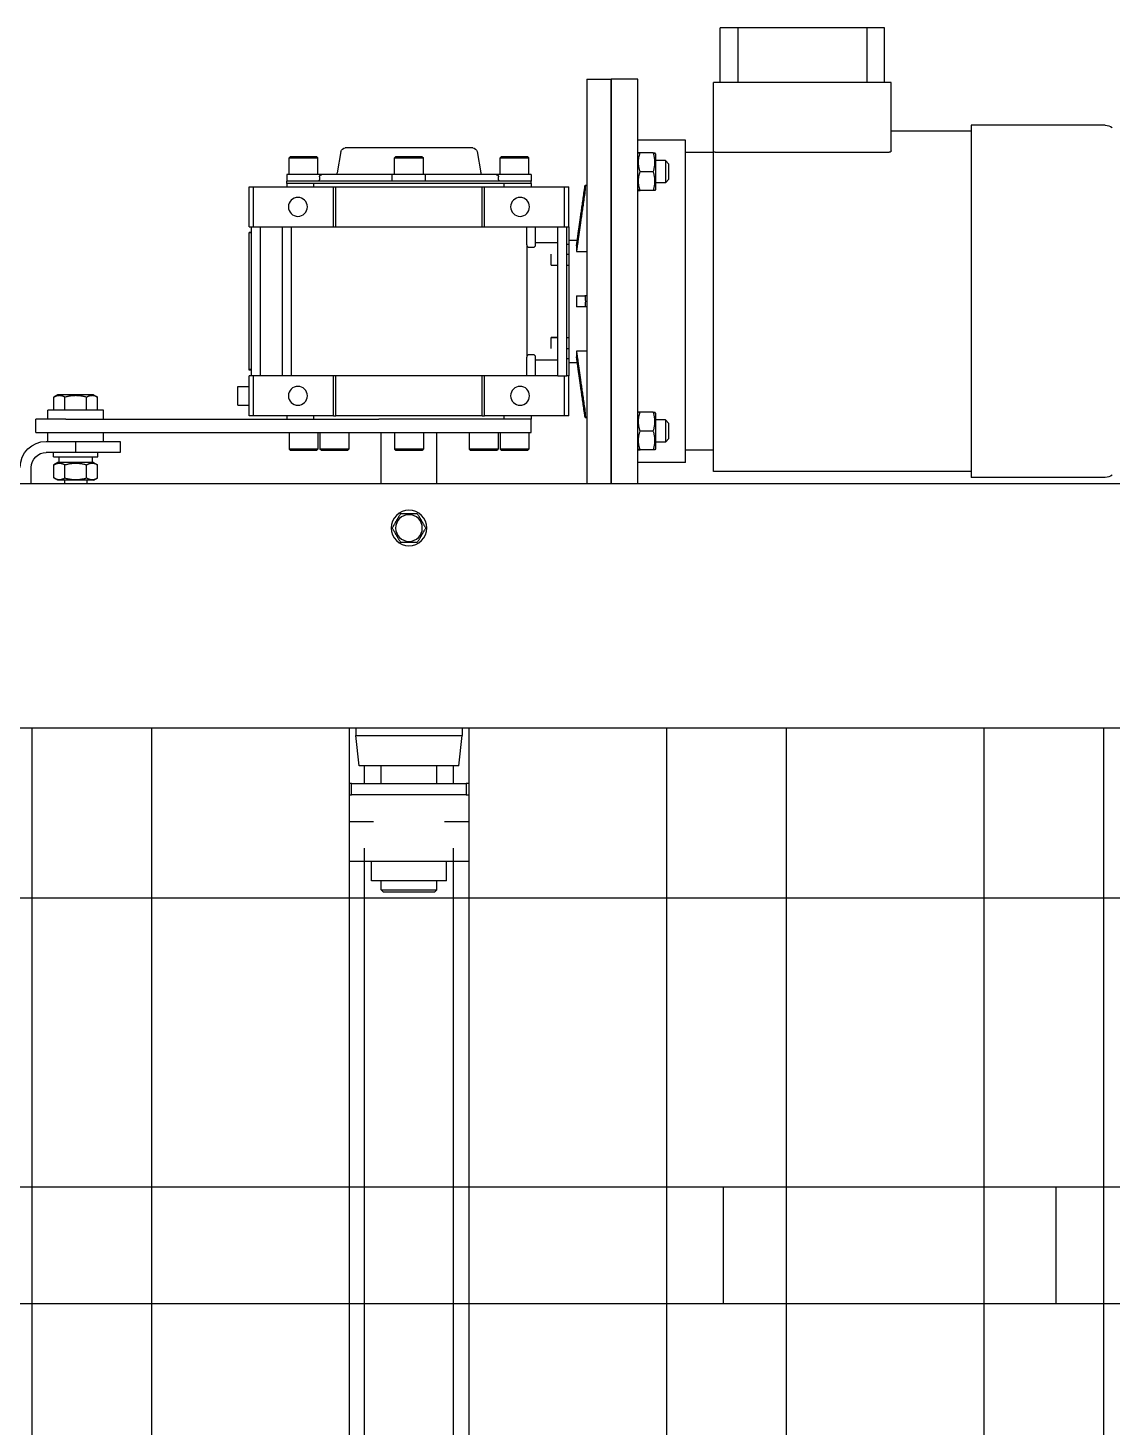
# Model space of a CAD drawing. Header units: millimetres. Extents: x -383313 to -161684, y -117025 to 99224.
# Drawn here: x -339017 to -338529, y -7794 to -7164 of the extents above; entities that cross this region are included whole.
import ezdxf

# ---------------------------------------------------------------- set-up
doc = ezdxf.new("R2010")
doc.units = ezdxf.units.MM
doc.header["$MEASUREMENT"] = 0
doc.linetypes.add('DASHED', pattern=[0.75, 0.5, -0.25])

# ---------------------------------------------------------------- blocks, each defined once
blk = doc.blocks.new('паллета1')
at = {"color": 44}
for p, q in [((130, -600), (130, 600)), ((182.5, 600), (182.5, -600)), ((0, 580), (0, -580)), ((182.5, 75), (130, 75)), ((130, -75), (182.5, -75))]:
    blk.add_line(p, q, dxfattribs=at)
blk = doc.blocks.new('A$Cdbab0bab')
at = {"color": 3}
for p, q in [((980, 470), (980, -416)), ((1020, 470), (1020, -416)), ((830.19, -470), (830.19, 457)), ((884.06, -470), (884.06, 457)), ((973.06, -470), (973.06, 457)), ((1026.94, -470), (1026.94, 457)), ((1115.94, -470), (1115.94, 457)), ((1169.81, -470), (1169.81, 457)), ((1258.81, -470), (1258.81, 457)), ((1312.69, -470), (1312.69, 457)), ((988.5, -396.2), (987.5, -397.2)), ((1011.5, -396.2), (988.5, -396.2)), ((1011.5, -396.2), (1012.5, -397.2)), ((1016.85, -401.2), (983.15, -401.2)), ((983.15, -401.2), (983.15, -410)), ((987.5, -397.2), (1012.5, -397.2)), ((987.5, -397.2), (987.5, -401.2)), ((1012.5, -397.2), (1012.5, -401.2)), ((1016.85, -401.2), (1016.85, -410)), ((1026.94, -410), (973.06, -410)), ((973.06, -428), (984.09, -428)), ((1015.91, -428), (1026.94, -428)), ((973.06, -440), (974.19, -440)), ((974.19, -440), (974.19, -445)), ((1025.81, -440), (974.19, -440)), ((1025.81, -445), (1025.81, -440)), ((1025.81, -440), (1026.94, -440)), ((974.19, -445), (973.06, -445)), ((974.19, -445), (1025.81, -445)), ((980, -445), (980, -453)), ((987.5, -445), (987.5, -453)), ((1012.5, -445), (1012.5, -453)), ((1020, -445), (1020, -453)), ((1026.94, -445), (1025.81, -445)), ((977.6, -453), (976, -466.6)), ((1022.4, -453), (977.6, -453)), ((1022.4, -453), (1024, -466.6)), ((2000, -470), (0, -470)), ((976, -466.6), (1024, -466.6)), ((976, -470), (976, -466.6)), ((1024, -470), (1024, -466.6)), ((543, -580), (1463, -580)), ((830, -580), (830, -587.3)), ((842, -581.5), (840.19, -582.55)), ((840.19, -582.55), (840.19, -588.45)), ((858, -581.5), (842, -581.5)), ((845, -581.5), (845, -580)), ((845.09, -582.55), (845.09, -588.45)), ((854.91, -582.55), (854.91, -588.45)), ((855, -581.5), (855, -580)), ((858, -581.5), (859.81, -582.55)), ((859.81, -582.55), (859.81, -588.45)), ((987.5, -580), (987.5, -603)), ((1012.5, -580), (1012.5, -603)), ((1080, -762), (1080, -580)), ((1091, -762), (1091, -580)), ((1091, -580), (1091, -762)), ((1103, -580), (1103, -762)), ((1253, -741.25), (1253, -582.75)), ((1313.38, -582.75), (1253, -582.75)), ((842, -589.5), (840.19, -588.45)), ((858, -589.5), (842, -589.5)), ((842.5, -589.5), (842.5, -592)), ((857.5, -589.5), (857.5, -592)), ((858, -589.5), (859.81, -588.45)), ((1124.5, -589.5), (1103, -589.5)), ((1124.5, -589.5), (1124.5, -734.5)), ((1137, -585.5), (1137, -729.76)), ((1253, -585.5), (1137, -585.5)), ((850, -594), (836.7, -594)), ((840, -592), (860, -592)), ((840, -592), (840, -594)), ((850, -594), (850, -599)), ((870, -594), (850, -594)), ((860, -592), (860, -594)), ((870, -599), (870, -594)), ((946.5, -595), (946, -595.5)), ((959, -595.5), (946, -595.5)), ((946, -603), (946, -595.5)), ((946.5, -595), (958.5, -595)), ((958.5, -595), (959, -595.5)), ((959, -603), (959, -595.5)), ((960.41, -595), (959.91, -595.5)), ((972.91, -595.5), (959.91, -595.5)), ((959.91, -603), (959.91, -595.5)), ((960.41, -595), (972.41, -595)), ((972.41, -595), (972.91, -595.5)), ((972.91, -603), (972.91, -595.5)), ((994, -595), (993.5, -595.5)), ((1006.5, -595.5), (993.5, -595.5)), ((993.5, -603), (993.5, -595.5)), ((994, -595), (1006, -595)), ((1006, -595), (1006.5, -595.5)), ((1006.5, -603), (1006.5, -595.5)), ((1027.59, -595), (1027.09, -595.5)), ((1040.09, -595.5), (1027.09, -595.5)), ((1027.09, -603), (1027.09, -595.5)), ((1027.59, -595), (1039.59, -595)), ((1039.59, -595), (1040.09, -595.5)), ((1040.09, -603), (1040.09, -595.5)), ((1041.5, -595), (1041, -595.5)), ((1054, -595.5), (1041, -595.5)), ((1041, -603), (1041, -595.5)), ((1041.5, -595), (1053.5, -595)), ((1053.5, -595), (1054, -595.5)), ((1054, -603), (1054, -595.5)), ((1103, -595.66), (1103.29, -595.16)), ((1109.95, -595.16), (1104.05, -595.16)), ((1111, -595.66), (1110.71, -595.16)), ((1111, -611.66), (1111, -595.66)), ((1137, -595), (1124.5, -595)), ((832, -603), (845.56, -603)), ((832, -603), (832, -609)), ((836.7, -599), (850, -599)), ((837.5, -599), (837.5, -603)), ((845.56, -603), (986.43, -603)), ((850, -599), (870, -599)), ((862.5, -599), (862.5, -603)), ((986.43, -603), (1055, -603)), ((1055, -603), (1055, -609)), ((1109.95, -603.66), (1104.05, -603.66)), ((1115.4, -598.66), (1111, -598.66)), ((1115.4, -600.13), (1115.4, -598.66)), ((1117, -600.26), (1115.4, -598.66)), ((1115.4, -608.66), (1115.4, -600.13)), ((1117, -600.26), (1117, -601.26)), ((1117, -601.26), (1117, -607.06)), ((845.56, -609), (832, -609)), ((837.5, -609), (837.5, -613)), ((845.56, -609), (986.43, -609)), ((862.5, -609), (862.5, -613)), ((930, -610.5), (928, -610.5)), ((928, -610.5), (928, -628.5)), ((966, -610.5), (930, -610.5)), ((930, -610.5), (930, -628.5)), ((945, -610.5), (945, -609)), ((957.24, -609), (957.24, -610.5)), ((966, -610.5), (967, -610.5)), ((966, -610.5), (966, -628.5)), ((1033, -610.5), (967, -610.5)), ((967, -610.5), (967, -628.5)), ((1055, -609), (986.43, -609)), ((1033, -610.5), (1034, -610.5)), ((1033, -610.5), (1033, -628.5)), ((1070, -610.5), (1034, -610.5)), ((1034, -610.5), (1034, -628.5)), ((1042.76, -610.5), (1042.76, -609)), ((1055, -610.5), (1055, -609)), ((1072, -610.5), (1070, -610.5)), ((1070, -610.5), (1070, -628.5)), ((1072, -610.5), (1072, -628.5)), ((1079.34, -609.7), (1080, -609.7)), ((1115.4, -608.66), (1111, -608.66)), ((1117, -607.06), (1115.4, -608.66)), ((862.5, -613), (837.5, -613)), ((840.19, -613), (840.19, -618.95)), ((845.09, -613), (845.09, -618.95)), ((854.91, -613), (854.91, -618.95)), ((859.81, -613), (859.81, -618.95)), ((923, -615.25), (923, -623.75)), ((923, -615.25), (928, -615.25)), ((1103, -611.66), (1103.29, -612.16)), ((1109.95, -612.16), (1104.05, -612.16)), ((1111, -611.66), (1110.71, -612.16)), ((842, -620), (840.19, -618.95)), ((858, -620), (842, -620)), ((858, -620), (859.81, -618.95)), ((923, -623.75), (928, -623.75)), ((929, -628.5), (928, -628.5)), ((929, -695.5), (929, -628.5)), ((929, -628.5), (929, -628.5)), ((930, -628.5), (929, -628.5)), ((966, -628.5), (930, -628.5)), ((933, -695.5), (933, -628.5)), ((943, -628.5), (943, -695.5)), ((947, -695.5), (947, -628.5)), ((967, -628.5), (966, -628.5)), ((1033, -628.5), (967, -628.5)), ((1034, -628.5), (1033, -628.5)), ((1067, -628.5), (1034, -628.5)), ((1053, -628.5), (1053, -636.94)), ((1057, -628.5), (1057, -636.94)), ((1067, -628.5), (1067, -695.5)), ((1067, -628.5), (1071, -628.5)), ((1071, -628.5), (1071, -695.5)), ((1072, -628.5), (1071, -628.5)), ((1072, -628.51), (1072, -628.5)), ((1072, -636.23), (1072, -628.51)), ((928, -630.99), (928, -631.31)), ((929, -630.99), (928, -630.99)), ((928, -631.31), (928, -644.11)), ((929, -631.31), (928, -631.31)), ((1057, -635.74), (1067, -635.74)), ((1072, -634.5), (1075.74, -634.5)), ((1053, -640.71), (1053, -636.94)), ((1053, -683.29), (1053, -640.71)), ((1056, -638), (1054, -638)), ((1064, -640.71), (1064, -645.79)), ((1071, -636.23), (1072, -636.23)), ((1071, -640.71), (1072, -640.71)), ((1072, -640.71), (1072, -636.23)), ((1072, -645.79), (1072, -640.71)), ((1075.38, -639.53), (1075.38, -637.03)), ((1080, -639.53), (1075.38, -639.53)), ((928, -644.11), (928, -646.75)), ((928, -646.75), (928, -677.25)), ((1064, -645.79), (1067, -645.79)), ((1067, -645.79), (1064, -645.79)), ((1071, -645.79), (1072, -645.79)), ((1072, -649.95), (1072, -645.79)), ((1072, -652.42), (1072, -649.95)), ((1072, -671.58), (1072, -652.42)), ((1075.38, -664.5), (1075.38, -659.5)), ((1080, -659.5), (1079.08, -659.5)), ((1080, -664.5), (1079.08, -664.5)), ((1072, -674.05), (1072, -671.58)), ((928, -677.25), (928, -679.89)), ((1064, -678.21), (1064, -683.29)), ((1064, -678.21), (1067, -678.21)), ((1064, -678.21), (1067, -678.21)), ((1071, -678.21), (1072, -678.21)), ((1072, -678.21), (1072, -674.05)), ((1072, -683.29), (1072, -678.21)), ((928, -679.89), (928, -692.83)), ((1053, -687.37), (1053, -683.29)), ((1071, -683.29), (1072, -683.29)), ((1072, -687.76), (1072, -683.29)), ((1075.38, -684.47), (1080, -684.47)), ((1075.38, -686.97), (1075.38, -684.47)), ((1053, -687.37), (1053, -695.5)), ((1054, -686.34), (1056, -686.34)), ((1057, -687.37), (1057, -695.5)), ((1057, -688.45), (1067, -688.45)), ((1071, -687.76), (1072, -687.76)), ((1072, -695.49), (1072, -687.76)), ((1072, -689.5), (1075.74, -689.5)), ((928, -692.83), (928, -692.99)), ((929, -692.83), (928, -692.83)), ((929, -692.99), (928, -692.99)), ((928, -695.5), (928, -713.5)), ((928, -695.5), (929, -695.5)), ((929, -695.5), (929, -695.5)), ((929, -695.5), (930, -695.5)), ((930, -695.5), (930, -713.5)), ((930, -695.5), (966, -695.5)), ((966, -695.5), (966, -713.5)), ((966, -695.5), (967, -695.5)), ((967, -695.5), (967, -713.5)), ((967, -695.5), (1033, -695.5)), ((1033, -695.5), (1033, -713.5)), ((1033, -695.5), (1034, -695.5)), ((1034, -695.5), (1034, -713.5)), ((1034, -695.5), (1067, -695.5)), ((1067, -695.5), (1071, -695.5)), ((1070, -695.5), (1070, -713.5)), ((1071, -695.49), (1072, -695.49)), ((1071, -695.5), (1072, -695.5)), ((1072, -695.5), (1072, -695.49)), ((1072, -695.5), (1072, -713.5)), ((928, -713.5), (930, -713.5)), ((930, -713.5), (966, -713.5)), ((945, -715), (945, -713.5)), ((1000, -715), (945, -715)), ((945, -715), (945, -716)), ((1000, -716), (945, -716)), ((945, -719), (945, -716)), ((957.24, -713.5), (957.24, -715)), ((959.69, -718), (959.69, -717)), ((966, -713.5), (967, -713.5)), ((967, -713.5), (1033, -713.5)), ((992.5, -716), (992.5, -719)), ((1055, -715), (1000, -715)), ((1055, -716), (1000, -716)), ((1007.5, -716), (1007.5, -719)), ((1033, -713.5), (1034, -713.5)), ((1034, -713.5), (1070, -713.5)), ((1040.31, -717), (1040.31, -718)), ((1042.76, -715), (1042.76, -713.5)), ((1055, -715), (1055, -713.5)), ((1055, -715), (1055, -716)), ((1055, -719), (1055, -716)), ((1070, -713.5), (1072, -713.5)), ((1079.34, -714.3), (1080, -714.3)), ((1103, -712.34), (1103.29, -711.84)), ((1109.95, -711.84), (1104.05, -711.84)), ((1111, -712.34), (1110.71, -711.84)), ((1111, -728.34), (1111, -712.34)), ((1115.4, -715.34), (1111, -715.34)), ((1115.4, -719.04), (1115.4, -715.34)), ((1117, -716.94), (1115.4, -715.34)), ((1117, -716.94), (1117, -719.46)), ((952.5, -719), (945, -719)), ((946, -719), (946, -726.5)), ((960.71, -719), (952.5, -719)), ((959, -719), (959, -726.5)), ((992.5, -719), (960.71, -719)), ((969.32, -729.35), (967.65, -719.83)), ((1007.5, -719), (992.5, -719)), ((993.5, -719), (993.5, -726.5)), ((1006.5, -719), (1006.5, -726.5)), ((1039.29, -719), (1007.5, -719)), ((1030.68, -729.35), (1032.35, -719.83)), ((1047.5, -719), (1039.29, -719)), ((1041, -719), (1041, -726.5)), ((1055, -719), (1047.5, -719)), ((1054, -719), (1054, -726.5)), ((1109.95, -720.34), (1104.05, -720.34)), ((1115.4, -725.34), (1115.4, -719.04)), ((1117, -723.74), (1115.4, -725.34)), ((1117, -719.46), (1117, -723.74)), ((946, -726.5), (959, -726.5)), ((946.5, -727), (946, -726.5)), ((958.5, -727), (946.5, -727)), ((958.5, -727), (959, -726.5)), ((993.5, -726.5), (1000, -726.5)), ((994, -727), (993.5, -726.5)), ((1000, -727), (994, -727)), ((1000, -726.5), (1006.5, -726.5)), ((1006, -727), (1000, -727)), ((1006, -727), (1006.5, -726.5)), ((1041, -726.5), (1054, -726.5)), ((1041.5, -727), (1041, -726.5)), ((1053.5, -727), (1041.5, -727)), ((1053.5, -727), (1054, -726.5)), ((1103, -728.34), (1103.29, -728.84)), ((1109.95, -728.84), (1104.05, -728.84)), ((1111, -728.34), (1110.71, -728.84)), ((1115.4, -725.34), (1111, -725.34)), ((1137, -729), (1124.5, -729)), ((1137, -729.76), (1137, -760.5)), ((1215.5, -728.96), (1138.5, -728.96)), ((1217, -729.76), (1217, -760.5)), ((1000, -731), (971.29, -731)), ((1028.71, -731), (1000, -731)), ((1124.5, -734.5), (1103, -734.5)), ((1253, -738.5), (1217, -738.5)), ((1313.38, -741.25), (1253, -741.25)), ((1138.5, -760.5), (1137, -760.5)), ((1215.5, -760.5), (1138.5, -760.5)), ((1140, -760.5), (1140, -785)), ((1147.96, -785), (1147.96, -760.5)), ((1206.04, -785), (1206.04, -760.5)), ((1214, -760.5), (1214, -785)), ((1217, -760.5), (1215.5, -760.5)), ((1080, -762), (1091, -762)), ((1103, -762), (1091, -762)), ((1141.6, -785), (1140, -785)), ((1147.96, -785), (1141.6, -785)), ((1149.46, -785), (1147.96, -785)), ((1204.54, -785), (1149.46, -785)), ((1206.04, -785), (1204.54, -785)), ((1212.4, -785), (1206.04, -785)), ((1214, -785), (1212.4, -785))]:
    blk.add_line(p, q, dxfattribs=at)
for centre, radius in [((1000, -560), 8), ((1000, -560), 6), ((950, -619.5), 4.25), ((1050, -619.5), 4.25), ((950, -704.5), 4.25), ((1050, -704.5), 4.25)]:
    blk.add_circle(centre, radius, dxfattribs=at)
for centre, radius, start, end in [((1313.38, -587.75), 5, 52, 90), ((836.7, -587.3), 11.7, 180, 270), ((836.7, -587.3), 6.7, 180, 270), ((966.66, -720), 1, 10, 90), ((1033.34, -720), 1, 90, 170), ((971.29, -729), 2, 190, 270), ((1028.71, -729), 2, 270, 350), ((1313.38, -736.25), 5, 270, 308)]:
    blk.add_arc(centre, radius, start, end, dxfattribs=at)
for points, weights in [([(996.25, -553.5), (994.37, -556.75), (992.49, -560)], [1.2245094272, 1.41394169484, 1.2245094272]), ([(1003.75, -553.5), (1000, -553.5), (996.25, -553.5)], [1.2245094272, 1.41394169484, 1.2245094272]), ([(1007.51, -560), (1005.63, -556.75), (1003.75, -553.5)], [1.2245094272, 1.41394169484, 1.2245094272]), ([(992.49, -560), (994.37, -563.25), (996.25, -566.5)], [1.2245094272, 1.41394169484, 1.2245094272]), ([(1003.75, -566.5), (1005.63, -563.25), (1007.51, -560)], [1.2245094272, 1.41394169484, 1.2245094272]), ([(996.25, -566.5), (1000, -566.5), (1003.75, -566.5)], [1.2245094272, 1.41394169484, 1.2245094272]), ([(840.19, -582.55), (842.64, -581.13), (845.09, -582.55)], [1.22364575665, 1.41294441399, 1.22364575665]), ([(845.09, -582.55), (850, -581.13), (854.91, -582.55)], [1.22364575665, 1.41294441399, 1.22364575665]), ([(854.91, -582.55), (857.36, -581.13), (859.81, -582.55)], [1.22364575665, 1.41294441399, 1.22364575665]), ([(840.19, -588.45), (842.64, -589.87), (845.09, -588.45)], [1.22364575665, 1.41294441399, 1.22364575665]), ([(845.09, -588.45), (850, -589.87), (854.91, -588.45)], [1.22364575665, 1.41294441399, 1.22364575665]), ([(854.91, -588.45), (857.36, -589.87), (859.81, -588.45)], [1.22364575665, 1.41294441399, 1.22364575665]), ([(1103.29, -595.16), (1103.29, -595.16), (1104.05, -595.16)], [1.31829508532, 1.31829508532, 1.22364575665]), ([(1104.05, -595.16), (1102.63, -599.41), (1104.05, -603.66)], [1.22364575665, 1.41294441399, 1.22364575665]), ([(1109.95, -595.16), (1111.37, -599.41), (1109.95, -603.66)], [1.22364575665, 1.41294441399, 1.22364575665]), ([(1110.71, -595.16), (1110.71, -595.16), (1109.95, -595.16)], [1.31829508532, 1.31829508532, 1.22364575665]), ([(1104.05, -603.66), (1102.63, -607.91), (1104.05, -612.16)], [1.22364575665, 1.41294441399, 1.22364575665]), ([(1109.95, -603.66), (1111.37, -607.91), (1109.95, -612.16)], [1.22364575665, 1.41294441399, 1.22364575665]), ([(1079.08, -610.95), (1076.58, -628.6), (1075.38, -637.03)], [1.02854289235, 1.10785210808, 1.04369394574]), ([(1075.38, -639.53), (1076.58, -631.1), (1079.08, -613.45)], [1.04369394591, 1.10785210848, 1.02854289244]), ([(1104.05, -612.16), (1103.29, -612.16), (1103.29, -612.16)], [1.22364575665, 1.31829508532, 1.31829508532]), ([(1109.95, -612.16), (1110.71, -612.16), (1110.71, -612.16)], [1.22364575665, 1.31829508532, 1.31829508532]), ([(840.19, -618.95), (842.64, -620.37), (845.09, -618.95)], [1.22364575665, 1.41294441399, 1.22364575665]), ([(845.09, -618.95), (850, -620.37), (854.91, -618.95)], [1.22364575665, 1.41294441399, 1.22364575665]), ([(854.91, -618.95), (857.36, -620.37), (859.81, -618.95)], [1.22364575665, 1.41294441399, 1.22364575665]), ([(1079.08, -659.5), (1076.58, -659.5), (1075.38, -659.5)], [1.02854289235, 1.10785210808, 1.04369394574]), ([(1075.38, -664.5), (1076.58, -664.5), (1079.08, -664.5)], [1.04369394591, 1.10785210848, 1.02854289244]), ([(1079.08, -710.55), (1076.58, -692.9), (1075.38, -684.47)], [1.02854289235, 1.10785210808, 1.04369394574]), ([(1075.38, -686.97), (1076.58, -695.4), (1079.08, -713.05)], [1.04369394591, 1.10785210848, 1.02854289244]), ([(1103.29, -711.84), (1103.29, -711.84), (1104.05, -711.84)], [1.31829508532, 1.31829508532, 1.22364575665]), ([(1104.05, -711.84), (1102.63, -716.09), (1104.05, -720.34)], [1.22364575665, 1.41294441399, 1.22364575665]), ([(1109.95, -711.84), (1111.37, -716.09), (1109.95, -720.34)], [1.22364575665, 1.41294441399, 1.22364575665]), ([(1110.71, -711.84), (1110.71, -711.84), (1109.95, -711.84)], [1.31829508532, 1.31829508532, 1.22364575665]), ([(1104.05, -720.34), (1102.63, -724.59), (1104.05, -728.84)], [1.22364575665, 1.41294441399, 1.22364575665]), ([(1109.95, -720.34), (1111.37, -724.59), (1109.95, -728.84)], [1.22364575665, 1.41294441399, 1.22364575665]), ([(1104.05, -728.84), (1103.29, -728.84), (1103.29, -728.84)], [1.22364575665, 1.31829508532, 1.31829508532]), ([(1109.95, -728.84), (1110.71, -728.84), (1110.71, -728.84)], [1.22364575665, 1.31829508532, 1.31829508532])]:
    blk.add_rational_spline(points, weights, degree=2, dxfattribs=at)
for points, knots in [([(1079.08, -613.45), (1079.1, -613.34), (1079.12, -613.23), (1079.15, -612.95), (1079.17, -612.78), (1079.21, -612.44), (1079.23, -612.27), (1079.26, -611.93), (1079.28, -611.77), (1079.31, -611.45), (1079.32, -611.29), (1079.34, -610.99), (1079.35, -610.84), (1079.37, -610.57), (1079.37, -610.44), (1079.38, -610.22), (1079.38, -610.12), (1079.38, -609.96), (1079.38, -609.89), (1079.37, -609.78), (1079.37, -609.74), (1079.35, -609.7), (1079.34, -609.7), (1079.32, -609.73), (1079.31, -609.76), (1079.28, -609.85), (1079.26, -609.91), (1079.23, -610.07), (1079.21, -610.16), (1079.17, -610.38), (1079.15, -610.5), (1079.12, -610.74), (1079.1, -610.84), (1079.08, -610.95)], [7.452556, 7.452556, 7.452556, 7.452556, 7.831182, 7.831182, 8.318582, 8.318582, 8.805981, 8.805981, 9.293381, 9.293381, 9.77866, 9.77866, 10.263939, 10.263939, 10.749218, 10.749218, 11.234497, 11.234497, 11.719776, 11.719776, 12.205055, 12.205055, 12.690334, 12.690334, 13.175613, 13.175613, 13.663013, 13.663013, 14.150412, 14.150412, 14.637812, 14.637812, 15.016438, 15.016438, 15.016438, 15.016438]), ([(1054, -638), (1053.94, -638), (1053.87, -637.99), (1053.75, -637.96), (1053.69, -637.94), (1053.52, -637.85), (1053.42, -637.77), (1053.24, -637.57), (1053.15, -637.44), (1053.03, -637.19), (1053, -637.06), (1053, -636.94)], [3.52333, 3.52333, 3.52333, 3.52333, 3.717093, 3.717093, 3.910857, 3.910857, 4.298384, 4.298384, 4.83906, 4.83906, 5.379735, 5.379735, 5.379735, 5.379735]), ([(1057, -636.94), (1057, -637.06), (1056.97, -637.19), (1056.85, -637.44), (1056.76, -637.57), (1056.58, -637.77), (1056.48, -637.85), (1056.31, -637.94), (1056.25, -637.96), (1056.13, -637.99), (1056.06, -638), (1056, -638)], [1.662546, 1.662546, 1.662546, 1.662546, 2.203221, 2.203221, 2.743897, 2.743897, 3.131424, 3.131424, 3.325187, 3.325187, 3.518951, 3.518951, 3.518951, 3.518951]), ([(1079.08, -664.5), (1079.1, -664.5), (1079.12, -664.49), (1079.15, -664.44), (1079.17, -664.4), (1079.21, -664.28), (1079.23, -664.2), (1079.26, -664.02), (1079.28, -663.92), (1079.31, -663.69), (1079.32, -663.57), (1079.34, -663.29), (1079.35, -663.14), (1079.37, -662.83), (1079.37, -662.66), (1079.38, -662.33), (1079.38, -662.16), (1079.38, -661.84), (1079.38, -661.67), (1079.37, -661.34), (1079.37, -661.17), (1079.35, -660.86), (1079.34, -660.71), (1079.32, -660.43), (1079.31, -660.31), (1079.28, -660.08), (1079.26, -659.98), (1079.23, -659.8), (1079.21, -659.72), (1079.17, -659.6), (1079.15, -659.56), (1079.12, -659.51), (1079.1, -659.5), (1079.08, -659.5)], [7.452556, 7.452556, 7.452556, 7.452556, 7.831182, 7.831182, 8.318582, 8.318582, 8.805981, 8.805981, 9.293381, 9.293381, 9.77866, 9.77866, 10.263939, 10.263939, 10.749218, 10.749218, 11.234497, 11.234497, 11.719776, 11.719776, 12.205055, 12.205055, 12.690334, 12.690334, 13.175613, 13.175613, 13.663013, 13.663013, 14.150412, 14.150412, 14.637812, 14.637812, 15.016438, 15.016438, 15.016438, 15.016438]), ([(1053, -687.37), (1053, -687.26), (1053.03, -687.14), (1053.15, -686.89), (1053.24, -686.76), (1053.42, -686.57), (1053.52, -686.49), (1053.69, -686.41), (1053.75, -686.38), (1053.87, -686.35), (1053.94, -686.34), (1054, -686.34)], [1.648481, 1.648481, 1.648481, 1.648481, 2.179851, 2.179851, 2.711222, 2.711222, 3.098681, 3.098681, 3.29241, 3.29241, 3.486139, 3.486139, 3.486139, 3.486139]), ([(1056, -686.34), (1056.06, -686.34), (1056.13, -686.35), (1056.25, -686.38), (1056.31, -686.41), (1056.48, -686.49), (1056.58, -686.57), (1056.76, -686.76), (1056.85, -686.89), (1056.97, -687.14), (1057, -687.26), (1057, -687.37)], [3.490081, 3.490081, 3.490081, 3.490081, 3.68381, 3.68381, 3.87754, 3.87754, 4.264998, 4.264998, 4.796369, 4.796369, 5.32774, 5.32774, 5.32774, 5.32774]), ([(1079.08, -713.05), (1079.1, -713.16), (1079.12, -713.26), (1079.15, -713.5), (1079.17, -713.62), (1079.21, -713.84), (1079.23, -713.93), (1079.26, -714.09), (1079.28, -714.15), (1079.31, -714.24), (1079.32, -714.27), (1079.34, -714.3), (1079.35, -714.3), (1079.37, -714.26), (1079.37, -714.22), (1079.38, -714.11), (1079.38, -714.04), (1079.38, -713.88), (1079.38, -713.78), (1079.37, -713.56), (1079.37, -713.43), (1079.35, -713.16), (1079.34, -713.01), (1079.32, -712.71), (1079.31, -712.55), (1079.28, -712.23), (1079.26, -712.07), (1079.23, -711.73), (1079.21, -711.56), (1079.17, -711.22), (1079.15, -711.05), (1079.12, -710.77), (1079.1, -710.66), (1079.08, -710.55)], [7.452556, 7.452556, 7.452556, 7.452556, 7.831182, 7.831182, 8.318582, 8.318582, 8.805981, 8.805981, 9.293381, 9.293381, 9.77866, 9.77866, 10.263939, 10.263939, 10.749218, 10.749218, 11.234497, 11.234497, 11.719776, 11.719776, 12.205055, 12.205055, 12.690334, 12.690334, 13.175613, 13.175613, 13.663013, 13.663013, 14.150412, 14.150412, 14.637812, 14.637812, 15.016438, 15.016438, 15.016438, 15.016438]), ([(959.69, -717), (959.69, -716.94), (959.69, -716.87), (959.66, -716.74), (959.64, -716.68), (959.59, -716.56), (959.56, -716.5), (959.48, -716.39), (959.44, -716.34), (959.35, -716.25), (959.3, -716.21), (959.19, -716.13), (959.12, -716.1), (959.01, -716.05), (958.94, -716.03), (958.81, -716.01), (958.74, -716), (958.68, -716)], [2.986177, 2.986177, 2.986177, 2.986177, 3.170306, 3.170306, 3.354436, 3.354436, 3.540175, 3.540175, 3.725914, 3.725914, 3.913561, 3.913561, 4.101209, 4.101209, 4.290363, 4.290363, 4.479517, 4.479517, 4.479517, 4.479517]), ([(1041.32, -716), (1041.26, -716), (1041.19, -716.01), (1041.06, -716.03), (1040.99, -716.05), (1040.88, -716.1), (1040.81, -716.13), (1040.7, -716.21), (1040.65, -716.25), (1040.56, -716.34), (1040.52, -716.39), (1040.44, -716.5), (1040.41, -716.56), (1040.36, -716.68), (1040.34, -716.74), (1040.31, -716.87), (1040.31, -716.94), (1040.31, -717)], [1.492836, 1.492836, 1.492836, 1.492836, 1.68199, 1.68199, 1.871145, 1.871145, 2.058792, 2.058792, 2.246439, 2.246439, 2.432178, 2.432178, 2.617917, 2.617917, 2.802047, 2.802047, 2.986177, 2.986177, 2.986177, 2.986177]), ([(959.69, -718), (959.69, -718.06), (959.7, -718.13), (959.72, -718.26), (959.74, -718.32), (959.79, -718.44), (959.82, -718.5), (959.9, -718.61), (959.94, -718.66), (960.03, -718.75), (960.08, -718.79), (960.2, -718.87), (960.26, -718.9), (960.38, -718.95), (960.44, -718.97), (960.58, -718.99), (960.65, -719), (960.71, -719)], [0, 0, 0, 0, 0.184099, 0.184099, 0.368198, 0.368198, 0.553909, 0.553909, 0.73962, 0.73962, 0.927348, 0.927348, 1.115076, 1.115076, 1.304575, 1.304575, 1.494075, 1.494075, 1.494075, 1.494075]), ([(1039.29, -719), (1039.35, -719), (1039.42, -718.99), (1039.56, -718.97), (1039.62, -718.95), (1039.74, -718.9), (1039.8, -718.87), (1039.92, -718.79), (1039.97, -718.75), (1040.06, -718.66), (1040.1, -718.61), (1040.18, -718.5), (1040.21, -718.44), (1040.26, -718.32), (1040.28, -718.26), (1040.3, -718.13), (1040.31, -718.06), (1040.31, -718)], [4.483399, 4.483399, 4.483399, 4.483399, 4.672899, 4.672899, 4.862398, 4.862398, 5.050126, 5.050126, 5.237854, 5.237854, 5.423565, 5.423565, 5.609276, 5.609276, 5.793375, 5.793375, 5.977474, 5.977474, 5.977474, 5.977474]), ([(1138.5, -728.96), (1138.41, -728.96), (1138.31, -728.96), (1138.12, -728.98), (1138.02, -729), (1137.85, -729.04), (1137.76, -729.06), (1137.6, -729.12), (1137.53, -729.15), (1137.32, -729.26), (1137.2, -729.35), (1137.04, -729.56), (1137, -729.66), (1137, -729.76)], [0, 0, 0, 0, 0.281108, 0.281108, 0.562216, 0.562216, 0.843325, 0.843325, 1.124433, 1.124433, 1.769683, 1.769683, 2.414933, 2.414933, 2.414933, 2.414933]), ([(1217, -729.76), (1217, -729.66), (1216.96, -729.56), (1216.8, -729.35), (1216.68, -729.26), (1216.47, -729.15), (1216.4, -729.12), (1216.24, -729.06), (1216.15, -729.04), (1215.98, -729), (1215.88, -728.98), (1215.69, -728.96), (1215.59, -728.96), (1215.5, -728.96)], [-2.414933, -2.414933, -2.414933, -2.414933, -1.769683, -1.769683, -1.124433, -1.124433, -0.843325, -0.843325, -0.562216, -0.562216, -0.281108, -0.281108, 0, 0, 0, 0])]:
    blk.add_open_spline(points, degree=3, knots=knots, dxfattribs=at)

msp = doc.modelspace()

# ---------------------------------------------------------------- block references
at = {"linetype": 'DASHED', "xscale": -1, "rotation": 180}
msp.add_blockref('A$Cdbab0bab', (-339845.92357, -7949.1439), dxfattribs=at)
at = {"color": 2, "rotation": 270}
msp.add_blockref('паллета1', (-338629.55131, -7555.6439), dxfattribs=at)

doc.saveas('drawing.dxf')
